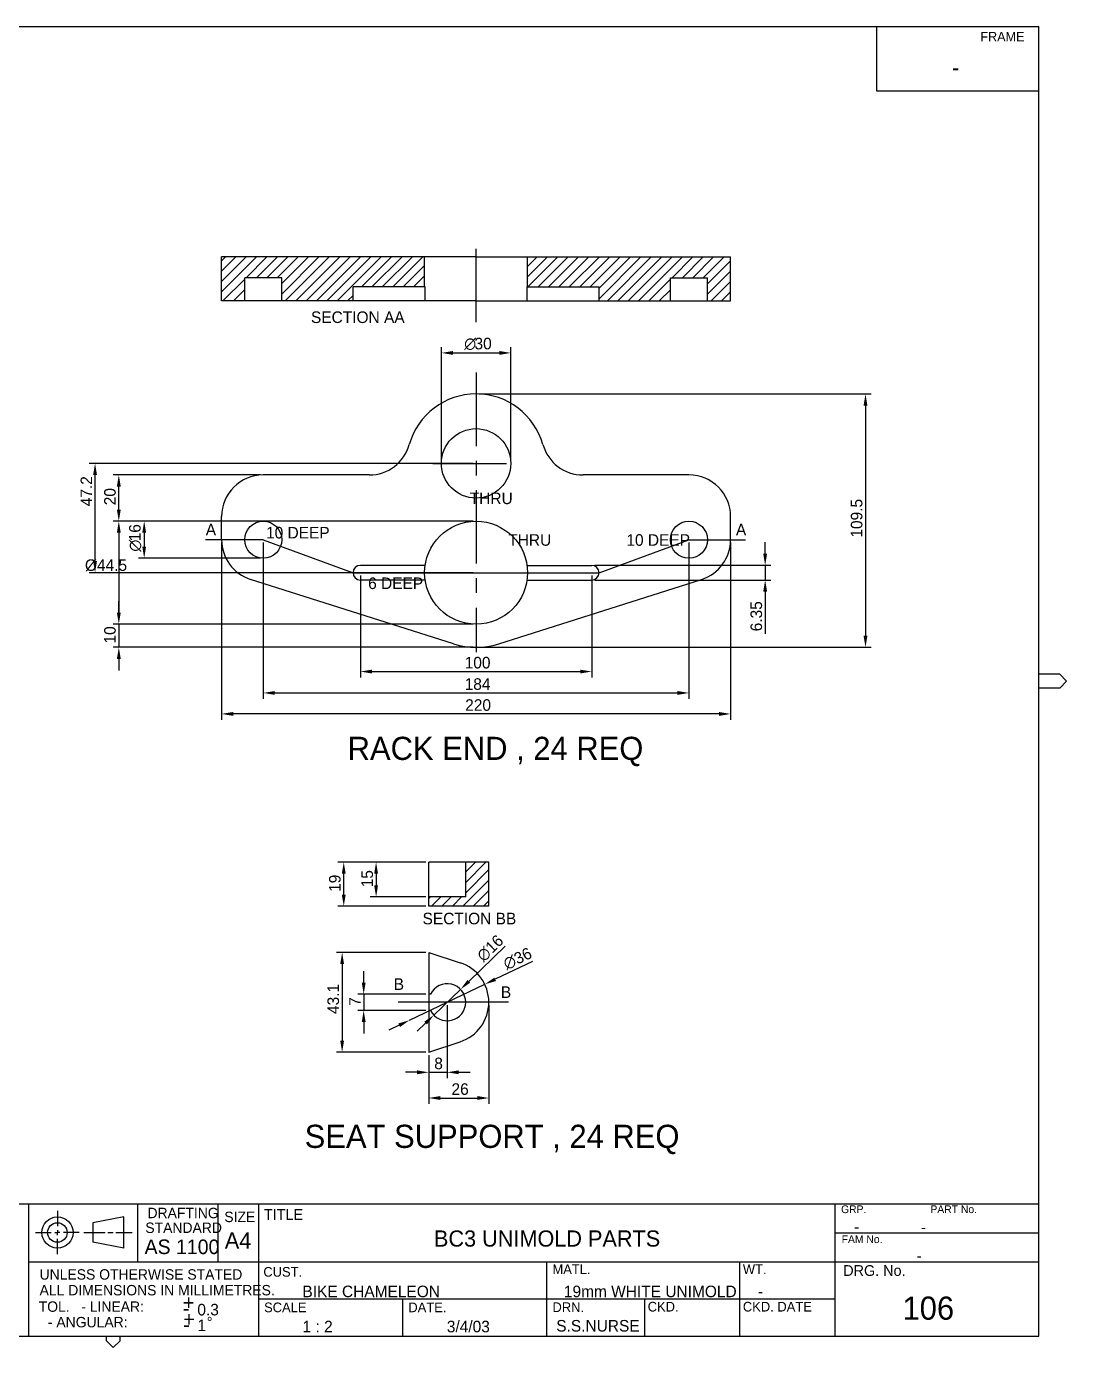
# Model space of a CAD drawing. Extents: x -6269 to -5445, y 5558 to 6129.
# Drawn here: x -5894 to -5445, y 5558 to 6129 of the extents above; entities that cross this region are included whole.
import ezdxf
from ezdxf.enums import TextEntityAlignment as Align

# ---------------------------------------------------------------- set-up
doc = ezdxf.new("R2010")
doc.units = 0
doc.linetypes.add('CENTER', pattern=[50.8, 31.75, -6.35, 6.35, -6.35])
doc.layers.get('0').update_dxf_attribs({"linetype": 'CONTINUOUS'})
doc.layers.get('DEFPOINTS').update_dxf_attribs({"linetype": 'CONTINUOUS'})
for name, color, linetype in [('025', 1, 'CONTINUOUS'), ('CL', 4, 'CENTER'), ('DIM', 3, 'CONTINUOUS')]:
    doc.layers.add(name, color=color, linetype=linetype)
doc.styles.add('MET-A3$0$STANDARD', font='txt')
doc.dimstyles.get("Standard").update_dxf_attribs({"dimscale": 0, "dimtxt": 2.5, "dimasz": 2.5, "dimexe": 1.25, "dimexo": 0.625, "dimtad": 1, "dimcen": 2.5, "dimclrt": 256, "dimazin": 3, "dimtfac": 1, "dimtmove": 0, "dimatfit": 3})

# ---------------------------------------------------------------- blocks, each defined once
blk = doc.blocks.new('*D3')
at = {"layer": 'DEFPOINTS', "color": 0}
for p in [(-5649.94, 5895.88), (-5649.94, 5889.53), (-5575.02, 5889.53)]:
    blk.add_point(p, dxfattribs=at)
at = {"layer": 'DIM', "color": 0}
for p, q in [((-5575.02, 5900.88), (-5575.02, 5905.88)), ((-5648.69, 5895.88), (-5572.52, 5895.88)), ((-5575.02, 5895.88), (-5575.02, 5889.53)), ((-5648.69, 5889.53), (-5572.52, 5889.53)), ((-5575.02, 5884.53), (-5575.02, 5866.32))]:
    blk.add_line(p, q, dxfattribs=at)
for points in [[(-5575.85, 5900.88), (-5574.18, 5900.88), (-5575.02, 5895.88)], [(-5575.85, 5884.53), (-5574.18, 5884.53), (-5575.02, 5889.53)]]:
    blk.add_solid(points, dxfattribs=at)
at = {"layer": 'DIM'}
blk.add_text('6.35', height=5, rotation=90, dxfattribs=at).set_placement((-5576.36, 5867.36))
blk = doc.blocks.new('*D4')
at = {"layer": 'DEFPOINTS', "color": 0}
for p in [(-5749.94, 5892.7), (-5649.94, 5892.7), (-5649.94, 5849.97)]:
    blk.add_point(p, dxfattribs=at)
at = {"layer": 'DIM', "color": 0}
for p, q in [((-5749.94, 5891.45), (-5749.94, 5847.47)), ((-5649.94, 5891.45), (-5649.94, 5847.47)), ((-5744.94, 5849.97), (-5654.94, 5849.97))]:
    blk.add_line(p, q, dxfattribs=at)
for points in [[(-5744.94, 5850.8), (-5744.94, 5849.14), (-5749.94, 5849.97)], [(-5654.94, 5850.8), (-5654.94, 5849.14), (-5649.94, 5849.97)]]:
    blk.add_solid(points, dxfattribs=at)
at = {"layer": 'DIM'}
blk.add_text('100', height=5, dxfattribs=at).set_placement((-5704.88, 5851.32))
blk = doc.blocks.new('*D5')
at = {"layer": 'DEFPOINTS', "color": 0}
for p in [(-5809.94, 5906.95), (-5589.94, 5906.95), (-5809.94, 5831.66)]:
    blk.add_point(p, dxfattribs=at)
at = {"layer": 'DIM', "color": 0}
for p, q in [((-5809.94, 5905.7), (-5809.94, 5829.16)), ((-5589.94, 5905.7), (-5589.94, 5829.16)), ((-5594.94, 5831.66), (-5804.94, 5831.66))]:
    blk.add_line(p, q, dxfattribs=at)
for points in [[(-5804.94, 5832.49), (-5804.94, 5830.82), (-5809.94, 5831.66)], [(-5594.94, 5832.49), (-5594.94, 5830.82), (-5589.94, 5831.66)]]:
    blk.add_solid(points, dxfattribs=at)
at = {"layer": 'DIM'}
blk.add_text('220', height=5, dxfattribs=at).set_placement((-5704.66, 5833))
blk = doc.blocks.new('*U7')
at = {"layer": 'DIM'}
for s, p in [('∅', (-5705.09, 5989.23)), ('30', (-5700.63, 5989.23))]:
    blk.add_text(s, height=5, dxfattribs=at).set_placement(p)
blk = doc.blocks.new('*D6')
at = {"layer": 'DEFPOINTS', "color": 0}
for p in [(-5684.94, 5987.69), (-5714.94, 5939.95), (-5684.94, 5939.95)]:
    blk.add_point(p, dxfattribs=at)
at = {"layer": 'DIM', "color": 0}
for p, q in [((-5714.94, 5941.2), (-5714.94, 5990.19)), ((-5684.94, 5941.2), (-5684.94, 5990.19)), ((-5709.94, 5987.69), (-5689.94, 5987.69))]:
    blk.add_line(p, q, dxfattribs=at)
for points in [[(-5709.94, 5988.52), (-5709.94, 5986.85), (-5714.94, 5987.69)], [(-5689.94, 5988.52), (-5689.94, 5986.85), (-5684.94, 5987.69)]]:
    blk.add_solid(points, dxfattribs=at)
at = {"layer": 'DIM'}
blk.add_blockref('*U7', (0, 0), dxfattribs=at)
blk = doc.blocks.new('*U9')
at = {"layer": 'DIM'}
for s, p in [('16', (-5844.93, 5906.25)), ('∅', (-5844.93, 5901.8))]:
    blk.add_text(s, height=5, rotation=90, dxfattribs=at).set_placement(p)
blk = doc.blocks.new('*D8')
at = {"layer": 'DEFPOINTS', "color": 0}
for p in [(-5791.94, 5914.95), (-5843.39, 5898.95), (-5791.94, 5898.95)]:
    blk.add_point(p, dxfattribs=at)
at = {"layer": 'DIM', "color": 0}
for p, q in [((-5793.19, 5914.95), (-5845.89, 5914.95)), ((-5843.39, 5909.95), (-5843.39, 5903.95)), ((-5793.19, 5898.95), (-5845.89, 5898.95))]:
    blk.add_line(p, q, dxfattribs=at)
for points in [[(-5844.22, 5909.95), (-5842.56, 5909.95), (-5843.39, 5914.95)], [(-5844.22, 5903.95), (-5842.56, 5903.95), (-5843.39, 5898.95)]]:
    blk.add_solid(points, dxfattribs=at)
at = {"layer": 'DIM'}
blk.add_blockref('*U9', (0, 0), dxfattribs=at)
blk = doc.blocks.new('*D10')
at = {"layer": 'DEFPOINTS', "color": 0}
for p in [(-5699.94, 5914.95), (-5854.36, 5870.45), (-5699.94, 5870.45)]:
    blk.add_point(p, dxfattribs=at)
at = {"layer": 'DIM', "color": 0}
for p, q in [((-5701.19, 5914.95), (-5856.86, 5914.95)), ((-5854.36, 5909.95), (-5854.36, 5875.45)), ((-5701.19, 5870.45), (-5856.86, 5870.45))]:
    blk.add_line(p, q, dxfattribs=at)
for points in [[(-5855.2, 5909.95), (-5853.53, 5909.95), (-5854.36, 5914.95)], [(-5855.2, 5875.45), (-5853.53, 5875.45), (-5854.36, 5870.45)]]:
    blk.add_solid(points, dxfattribs=at)
blk.add_text('%%c44.5', height=5).set_placement((-5869.01, 5893.47))
blk = doc.blocks.new('*D11')
at = {"layer": 'DEFPOINTS', "color": 0}
for p in [(-5864.63, 5939.95), (-5699.94, 5939.95), (-5699.94, 5892.7)]:
    blk.add_point(p, dxfattribs=at)
at = {"layer": 'DIM', "color": 0}
for p, q in [((-5701.19, 5939.95), (-5867.13, 5939.95)), ((-5864.63, 5897.7), (-5864.63, 5934.95)), ((-5701.19, 5892.7), (-5867.13, 5892.7))]:
    blk.add_line(p, q, dxfattribs=at)
for points in [[(-5865.47, 5934.95), (-5863.8, 5934.95), (-5864.63, 5939.95)], [(-5865.47, 5897.7), (-5863.8, 5897.7), (-5864.63, 5892.7)]]:
    blk.add_solid(points, dxfattribs=at)
at = {"layer": 'DIM'}
blk.add_text('47.2', height=5, rotation=90, dxfattribs=at).set_placement((-5865.89, 5921.41))
blk = doc.blocks.new('*D12')
at = {"layer": 'DEFPOINTS', "color": 0}
for p in [(-5699.94, 5969.95), (-5699.94, 5860.45), (-5531.65, 5860.45)]:
    blk.add_point(p, dxfattribs=at)
at = {"layer": 'DIM', "color": 0}
for p, q in [((-5698.69, 5969.95), (-5529.15, 5969.95)), ((-5531.65, 5964.95), (-5531.65, 5865.45)), ((-5698.69, 5860.45), (-5529.15, 5860.45))]:
    blk.add_line(p, q, dxfattribs=at)
for points in [[(-5532.49, 5964.95), (-5530.82, 5964.95), (-5531.65, 5969.95)], [(-5532.49, 5865.45), (-5530.82, 5865.45), (-5531.65, 5860.45)]]:
    blk.add_solid(points, dxfattribs=at)
at = {"layer": 'DIM'}
blk.add_text('109.5', height=5, rotation=90, dxfattribs=at).set_placement((-5533, 5907.85))
blk = doc.blocks.new('*D13')
at = {"layer": 'DEFPOINTS', "color": 0}
for p in [(-5699.94, 5870.45), (-5854.36, 5860.45), (-5699.94, 5860.45)]:
    blk.add_point(p, dxfattribs=at)
at = {"layer": 'DIM', "color": 0}
for p, q in [((-5854.36, 5875.45), (-5854.36, 5880.45)), ((-5701.19, 5870.45), (-5856.86, 5870.45)), ((-5854.36, 5870.45), (-5854.36, 5860.45)), ((-5701.19, 5860.45), (-5856.86, 5860.45)), ((-5854.36, 5855.45), (-5854.36, 5850.45))]:
    blk.add_line(p, q, dxfattribs=at)
for points in [[(-5855.2, 5875.45), (-5853.53, 5875.45), (-5854.36, 5870.45)], [(-5855.2, 5855.45), (-5853.53, 5855.45), (-5854.36, 5860.45)]]:
    blk.add_solid(points, dxfattribs=at)
at = {"layer": 'DIM'}
blk.add_text('10', height=5, rotation=90, dxfattribs=at).set_placement((-5855.71, 5862.1))
blk = doc.blocks.new('*D14')
at = {"layer": 'DEFPOINTS', "color": 0}
for p in [(-5854.36, 5934.95), (-5791.94, 5934.95), (-5701.19, 5914.95)]:
    blk.add_point(p, dxfattribs=at)
at = {"layer": 'DIM', "color": 0}
for p, q in [((-5793.19, 5934.95), (-5856.86, 5934.95)), ((-5854.36, 5919.95), (-5854.36, 5929.95)), ((-5702.44, 5914.95), (-5856.86, 5914.95))]:
    blk.add_line(p, q, dxfattribs=at)
for points in [[(-5855.2, 5929.95), (-5853.53, 5929.95), (-5854.36, 5934.95)], [(-5855.2, 5919.95), (-5853.53, 5919.95), (-5854.36, 5914.95)]]:
    blk.add_solid(points, dxfattribs=at)
at = {"layer": 'DIM'}
blk.add_text('20', height=5, rotation=90, dxfattribs=at).set_placement((-5855.71, 5921.83))
blk = doc.blocks.new('*D15')
at = {"layer": 'DEFPOINTS', "color": 0}
for p in [(-5791.94, 5906.95), (-5607.94, 5906.95), (-5607.94, 5840.72)]:
    blk.add_point(p, dxfattribs=at)
at = {"layer": 'DIM', "color": 0}
for p, q in [((-5791.94, 5905.7), (-5791.94, 5838.22)), ((-5607.94, 5905.7), (-5607.94, 5838.22)), ((-5786.94, 5840.72), (-5612.94, 5840.72))]:
    blk.add_line(p, q, dxfattribs=at)
for points in [[(-5786.94, 5841.55), (-5786.94, 5839.89), (-5791.94, 5840.72)], [(-5612.94, 5841.55), (-5612.94, 5839.89), (-5607.94, 5840.72)]]:
    blk.add_solid(points, dxfattribs=at)
at = {"layer": 'DIM'}
blk.add_text('184', height=5, dxfattribs=at).set_placement((-5704.88, 5842.07))
blk = doc.blocks.new('*X38')
at = {"color": 0}
for p, q in [((-5809.94, 6014.08), (-5794.83, 6029.19)), ((-5809.94, 6018.57), (-5799.32, 6029.19)), ((-5809.94, 6023.06), (-5803.81, 6029.19)), ((-5809.94, 6027.55), (-5808.3, 6029.19)), ((-5799.34, 6020.19), (-5790.34, 6029.19)), ((-5794.85, 6020.19), (-5785.85, 6029.19)), ((-5790.36, 6020.19), (-5781.36, 6029.19)), ((-5785.87, 6020.19), (-5776.87, 6029.19)), ((-5783.94, 6013.14), (-5767.89, 6029.19)), ((-5783.94, 6017.63), (-5772.38, 6029.19)), ((-5782.4, 6010.19), (-5763.4, 6029.19)), ((-5777.91, 6010.19), (-5758.91, 6029.19)), ((-5773.42, 6010.19), (-5754.42, 6029.19)), ((-5768.93, 6010.19), (-5749.93, 6029.19)), ((-5764.44, 6010.19), (-5745.44, 6029.19)), ((-5759.95, 6010.19), (-5740.95, 6029.19)), ((-5749.46, 6016.19), (-5736.46, 6029.19)), ((-5744.97, 6016.19), (-5731.97, 6029.19)), ((-5740.48, 6016.19), (-5727.48, 6029.19)), ((-5735.99, 6016.19), (-5722.99, 6029.19)), ((-5731.5, 6016.19), (-5722.19, 6025.5)), ((-5677.69, 6020.61), (-5669.11, 6029.19)), ((-5677.69, 6025.1), (-5673.6, 6029.19)), ((-5677.62, 6016.19), (-5664.62, 6029.19)), ((-5673.13, 6016.19), (-5660.13, 6029.19)), ((-5668.64, 6016.19), (-5655.64, 6029.19)), ((-5664.15, 6016.19), (-5651.15, 6029.19)), ((-5659.66, 6016.19), (-5646.66, 6029.19)), ((-5655.17, 6016.19), (-5642.17, 6029.19)), ((-5650.68, 6016.19), (-5637.68, 6029.19)), ((-5646.76, 6011.12), (-5628.7, 6029.19)), ((-5646.76, 6015.61), (-5633.19, 6029.19)), ((-5643.21, 6010.19), (-5624.21, 6029.19)), ((-5638.72, 6010.19), (-5619.72, 6029.19)), ((-5634.23, 6010.19), (-5615.23, 6029.19)), ((-5629.74, 6010.19), (-5610.74, 6029.19)), ((-5615.25, 6020.19), (-5606.25, 6029.19)), ((-5610.76, 6020.19), (-5601.76, 6029.19)), ((-5606.27, 6020.19), (-5597.27, 6029.19)), ((-5601.78, 6020.19), (-5592.78, 6029.19)), ((-5599.94, 6017.53), (-5589.94, 6027.53)), ((-5809.34, 6010.19), (-5799.94, 6019.59)), ((-5727.01, 6016.19), (-5722.19, 6021.01)), ((-5625.25, 6010.19), (-5615.94, 6019.49)), ((-5599.94, 6013.04), (-5589.94, 6023.04)), ((-5598.31, 6010.19), (-5589.94, 6018.55)), ((-5804.85, 6010.19), (-5799.94, 6015.1)), ((-5722.52, 6016.19), (-5722.19, 6016.52)), ((-5620.76, 6010.19), (-5615.94, 6015)), ((-5593.82, 6010.19), (-5589.94, 6014.06)), ((-5800.36, 6010.19), (-5799.94, 6010.61)), ((-5755.46, 6010.19), (-5753.11, 6012.53)), ((-5616.27, 6010.19), (-5615.94, 6010.51))]:
    blk.add_line(p, q, dxfattribs=at)
blk = doc.blocks.new('TITLE1')
at = {"color": 7}
for p in [(22.36, 279.88), (380.89, 11.79)]:
    blk.add_attdef('NUMBER', text='', height=5, dxfattribs=at).set_placement(p, align=Align.MIDDLE)
at = {"color": 2}
for tag, p in [('FRAME', (386.16, 279.88)), ('TITLE', (298.52, 26.83))]:
    blk.add_attdef(tag, text='', height=3.5, dxfattribs=at).set_placement(p, align=Align.MIDDLE)
at = {"color": 8}
for tag, p in [('GRP', (364.86, 28.16)), ('PRT', (379.28, 28.03)), ('CUST', (245.64, 14.14)), ('MATL', (302.15, 14.14)), ('WT', (344.08, 14.14)), ('LIN-TOL', (222.94, 10.21)), ('ANG-TOL', (222.94, 6.81)), ('SCALE', (245.67, 6.56)), ('DATE', (276.85, 6.56))]:
    blk.add_attdef(tag, p, '', height=2.5, dxfattribs=at)
for tag, p in [('FAM', (378.94, 23.14)), ('NAME', (309.5, 7.97))]:
    blk.add_attdef(tag, text='', height=2.5, dxfattribs=at).set_placement(p, align=Align.MIDDLE)
at = {"color": 4}
blk.add_attdef('CHECKER', text='', height=2.5, dxfattribs=at).set_placement((330.64, 7.97), align=Align.MIDDLE)
blk.add_attdef('CHK-DATE', (343.69, 6.56), '', height=2.5, dxfattribs=at)
blk = doc.blocks.new('*X41')
at = {"color": 0}
for p, q in [((-5704.44, 5758.85), (-5695.7, 5767.59)), ((-5704.44, 5763.34), (-5700.19, 5767.59)), ((-5704.44, 5754.36), (-5694.44, 5764.36)), ((-5705.72, 5748.59), (-5694.44, 5759.87)), ((-5720.44, 5751.83), (-5719.68, 5752.59)), ((-5719.19, 5748.59), (-5715.19, 5752.59)), ((-5714.7, 5748.59), (-5710.7, 5752.59)), ((-5710.21, 5748.59), (-5706.21, 5752.59)), ((-5701.23, 5748.59), (-5694.44, 5755.38)), ((-5696.74, 5748.59), (-5694.44, 5750.89))]:
    blk.add_line(p, q, dxfattribs=at)
blk = doc.blocks.new('*D30')
at = {"layer": 'DEFPOINTS', "color": 0}
for p in [(-5720.44, 5728.61), (-5757.84, 5685.48), (-5720.44, 5685.48)]:
    blk.add_point(p, dxfattribs=at)
at = {"layer": 'DIM', "color": 0}
for p, q in [((-5721.69, 5728.61), (-5760.34, 5728.61)), ((-5757.84, 5723.61), (-5757.84, 5690.48)), ((-5721.69, 5685.48), (-5760.34, 5685.48))]:
    blk.add_line(p, q, dxfattribs=at)
for points in [[(-5758.67, 5723.61), (-5757.01, 5723.61), (-5757.84, 5728.61)], [(-5758.67, 5690.48), (-5757.01, 5690.48), (-5757.84, 5685.48)]]:
    blk.add_solid(points, dxfattribs=at)
at = {"layer": 'DIM'}
blk.add_text('43.1', height=5, rotation=90, dxfattribs=at).set_placement((-5759.19, 5701.97))
blk = doc.blocks.new('*D31')
at = {"layer": 'DEFPOINTS', "color": 0}
for p in [(-5694.44, 5707.04), (-5720.44, 5685.48), (-5694.44, 5665.66)]:
    blk.add_point(p, dxfattribs=at)
at = {"layer": 'DIM', "color": 0}
for p, q in [((-5694.44, 5705.79), (-5694.44, 5663.16)), ((-5720.44, 5684.23), (-5720.44, 5663.16)), ((-5715.44, 5665.66), (-5699.44, 5665.66))]:
    blk.add_line(p, q, dxfattribs=at)
for points in [[(-5715.44, 5666.5), (-5715.44, 5664.83), (-5720.44, 5665.66)], [(-5699.44, 5666.5), (-5699.44, 5664.83), (-5694.44, 5665.66)]]:
    blk.add_solid(points, dxfattribs=at)
at = {"layer": 'DIM'}
blk.add_text('26', height=5, dxfattribs=at).set_placement((-5710.57, 5667.01))
blk = doc.blocks.new('*D32')
at = {"layer": 'DEFPOINTS', "color": 0}
for p in [(-5706.68, 5712.6), (-5718.2, 5701.49)]:
    blk.add_point(p, dxfattribs=at)
at = {"layer": 'DIM', "color": 0}
for p, q in [((-5687.37, 5731.22), (-5703.08, 5716.07)), ((-5718.2, 5701.49), (-5706.68, 5712.6)), ((-5721.8, 5698.02), (-5725.4, 5694.55))]:
    blk.add_line(p, q, dxfattribs=at)
for points in [[(-5703.66, 5716.67), (-5702.51, 5715.47), (-5706.68, 5712.6)], [(-5722.38, 5698.62), (-5721.22, 5697.42), (-5718.2, 5701.49)]]:
    blk.add_solid(points, dxfattribs=at)
at = {"layer": 'DIM'}
blk.add_text('∅16', height=5, rotation=43.9586, dxfattribs=at).set_placement((-5696.76, 5724.31))
blk = doc.blocks.new('*D33')
at = {"layer": 'DEFPOINTS', "color": 0}
for p in [(-5696.2, 5714.81), (-5728.68, 5699.28)]:
    blk.add_point(p, dxfattribs=at)
at = {"layer": 'DIM', "color": 0}
for p, q in [((-5675.62, 5724.64), (-5691.69, 5716.96)), ((-5728.68, 5699.28), (-5696.2, 5714.81)), ((-5733.19, 5697.12), (-5737.7, 5694.97))]:
    blk.add_line(p, q, dxfattribs=at)
for points in [[(-5692.05, 5717.71), (-5691.33, 5716.21), (-5696.2, 5714.81)], [(-5733.55, 5697.88), (-5732.83, 5696.37), (-5728.68, 5699.28)]]:
    blk.add_solid(points, dxfattribs=at)
at = {"layer": 'DIM'}
blk.add_text('∅36', height=5, rotation=25.5468, dxfattribs=at).set_placement((-5686.72, 5721.05))
blk = doc.blocks.new('*D34')
at = {"layer": 'DEFPOINTS', "color": 0}
for p in [(-5720.44, 5710.54), (-5748.53, 5703.54), (-5720.44, 5703.54)]:
    blk.add_point(p, dxfattribs=at)
at = {"layer": 'DIM', "color": 0}
for p, q in [((-5748.53, 5715.54), (-5748.53, 5720.54)), ((-5721.69, 5710.54), (-5751.03, 5710.54)), ((-5748.53, 5710.54), (-5748.53, 5703.54)), ((-5721.69, 5703.54), (-5751.03, 5703.54)), ((-5748.53, 5698.54), (-5748.53, 5693.54))]:
    blk.add_line(p, q, dxfattribs=at)
for points in [[(-5749.36, 5715.54), (-5747.69, 5715.54), (-5748.53, 5710.54)], [(-5749.36, 5698.54), (-5747.69, 5698.54), (-5748.53, 5703.54)]]:
    blk.add_solid(points, dxfattribs=at)
at = {"layer": 'DIM'}
blk.add_text('7', height=5, rotation=90, dxfattribs=at).set_placement((-5749.78, 5705.46))
blk = doc.blocks.new('*D35')
at = {"layer": 'DEFPOINTS', "color": 0}
for p in [(-5757.15, 5767.59), (-5720.44, 5767.59), (-5720.44, 5748.59)]:
    blk.add_point(p, dxfattribs=at)
at = {"layer": 'DIM', "color": 0}
for p, q in [((-5721.69, 5767.59), (-5759.65, 5767.59)), ((-5757.15, 5753.59), (-5757.15, 5762.59)), ((-5721.69, 5748.59), (-5759.65, 5748.59))]:
    blk.add_line(p, q, dxfattribs=at)
for points in [[(-5757.98, 5762.59), (-5756.31, 5762.59), (-5757.15, 5767.59)], [(-5757.98, 5753.59), (-5756.31, 5753.59), (-5757.15, 5748.59)]]:
    blk.add_solid(points, dxfattribs=at)
at = {"layer": 'DIM'}
blk.add_text('19', height=5, rotation=90, dxfattribs=at).set_placement((-5758.49, 5754.73))
blk = doc.blocks.new('*D36')
at = {"layer": 'DEFPOINTS', "color": 0}
for p in [(-5720.44, 5767.59), (-5743.16, 5752.59), (-5720.44, 5752.59)]:
    blk.add_point(p, dxfattribs=at)
at = {"layer": 'DIM', "color": 0}
for p, q in [((-5721.69, 5767.59), (-5745.66, 5767.59)), ((-5743.16, 5762.59), (-5743.16, 5757.59)), ((-5721.69, 5752.59), (-5745.66, 5752.59))]:
    blk.add_line(p, q, dxfattribs=at)
for points in [[(-5744, 5762.59), (-5742.33, 5762.59), (-5743.16, 5767.59)], [(-5744, 5757.59), (-5742.33, 5757.59), (-5743.16, 5752.59)]]:
    blk.add_solid(points, dxfattribs=at)
at = {"layer": 'DIM'}
blk.add_text('15', height=5, rotation=90, dxfattribs=at).set_placement((-5744.51, 5756.72))
blk = doc.blocks.new('*D37')
at = {"layer": 'DEFPOINTS', "color": 0}
for p in [(-5712.44, 5707.04), (-5720.44, 5685.48), (-5712.44, 5676.76)]:
    blk.add_point(p, dxfattribs=at)
at = {"layer": 'DIM', "color": 0}
for p, q in [((-5712.44, 5705.79), (-5712.44, 5674.26)), ((-5720.44, 5684.23), (-5720.44, 5674.26)), ((-5725.44, 5676.76), (-5730.44, 5676.76)), ((-5720.44, 5676.76), (-5712.44, 5676.76)), ((-5707.44, 5676.76), (-5702.44, 5676.76))]:
    blk.add_line(p, q, dxfattribs=at)
for points in [[(-5725.44, 5677.6), (-5725.44, 5675.93), (-5720.44, 5676.76)], [(-5707.44, 5677.6), (-5707.44, 5675.93), (-5712.44, 5676.76)]]:
    blk.add_solid(points, dxfattribs=at)
at = {"layer": 'DIM'}
blk.add_text('8', height=5, dxfattribs=at).set_placement((-5718.02, 5678.11))
blk = doc.blocks.new('MET-A3')
at = {"color": 5}
for p, q in [((5, 288), (405, 288)), ((370, 274), (370, 288)), ((405, 5), (405, 288)), ((405, 274), (370, 274)), ((113.69, 33.57), (405, 33.57)), ((186.73, 5), (186.73, 33.57)), ((236.44, 21), (236.44, 33.57)), ((361, 5), (361, 33.57)), ((361, 27.29), (405, 27.29)), ((186.73, 21), (405, 21)), ((236.44, 5), (236.44, 21)), ((5, 5), (405, 5))]:
    blk.add_line(p, q, dxfattribs=at)
at = {"color": 8}
for p, q in [((409.54, 148), (405, 148)), ((411, 146.5), (409.54, 148)), ((411, 146.5), (409.54, 145)), ((409.54, 145), (405, 145)), ((192.92, 32.06), (192.92, 28.71)), ((210.33, 21), (210.33, 33.57)), ((227.64, 21), (227.64, 33.57)), ((188.21, 27.36), (191.57, 27.36)), ((192.38, 27.36), (192.92, 27.36)), ((192.92, 27.9), (192.92, 27.36)), ((192.92, 26.82), (192.92, 27.36)), ((193.46, 27.36), (192.92, 27.36)), ((192.92, 22.65), (192.92, 26.01)), ((197.62, 27.36), (194.27, 27.36)), ((198.63, 27.36), (203.23, 27.36)), ((203.85, 27.36), (204.94, 27.36)), ((205.54, 27.36), (209.05, 27.36)), ((298.72, 5), (298.72, 21)), ((340.42, 5), (340.42, 21)), ((236.44, 13), (361, 13)), ((267.58, 5), (267.58, 13)), ((319.85, 5), (319.85, 13)), ((203.5, 3.96), (203.5, 5)), ((205, 2.5), (203.5, 3.96)), ((205, 2.5), (206.5, 3.96)), ((206.5, 3.96), (206.5, 5))]:
    blk.add_line(p, q, dxfattribs=at)
at = {"color": 7}
for p, q in [((207.29, 30.73), (200.54, 29.47)), ((200.54, 29.47), (200.54, 25.25)), ((207.29, 23.98), (207.29, 30.73)), ((207.29, 23.98), (200.54, 25.25))]:
    blk.add_line(p, q, dxfattribs=at)
for radius in [3.37, 2.11]:
    blk.add_circle((192.92, 27.36), radius, dxfattribs=at)
at = {"color": 8, "style": 'MET-A3$0$STANDARD'}
for s, height, p in [('FRAME', 2.032, (392.38, 284.78)), ('DRAFTING ', 2.25, (212.39, 30.46)), ('SIZE', 2.25, (228.99, 29.62)), ('TITLE', 2.322, (237.56, 30.1)), ('GRP.', 1.672, (362.27, 31.56)), ('PART No.', 1.672, (381.58, 31.56)), ('STANDARD', 2.25, (211.92, 27.27)), ('FAM No.', 1.672, (362.4, 25.08)), ('MATL.', 2.09, (299.9, 18.39)), ('WT.', 2.09, (341.05, 18.39)), ('DRG. No.', 2.322, (362.74, 17.99)), ('UNLESS OTHERWISE STATED', 2.25, (189.07, 17.18)), ('CUST.', 2.09, (237.42, 17.82)), ('ALL DIMENSIONS IN MILLIMETRES.', 2.25, (189.07, 13.78)), ('TOL.   - LINEAR:', 2.25, (188.88, 10.23)), ('+', 3.2, (220.03, 10.64)), ('SCALE', 2.09, (237.58, 10.14)), ('DATE.', 2.09, (268.76, 10.14)), ('DRN.', 2.09, (299.9, 10.18)), ('CKD.', 2.09, (320.48, 10.29)), ('CKD. DATE', 2.09, (341.05, 10.29)), ('            - ANGULAR:', 2.25, (180.83, 6.87)), ('-', 3.2, (220.03, 9.45)), ('+', 3.2, (220.12, 7.07)), ('  %%D', 2.25, (223.55, 6.87)), ('-', 3.2, (220.12, 5.88))]:
    blk.add_text(s, height=height, dxfattribs=at).set_placement(p)
at = {"color": 7, "style": 'MET-A3$0$STANDARD'}
for s, height, p in [('AS 1100', 3.15, (211.76, 22.7)), ('A4', 3.5, (229.1, 23.9))]:
    blk.add_text(s, height=height, dxfattribs=at).set_placement(p)

msp = doc.modelspace()

# ---------------------------------------------------------------- linework, layer by layer
for p, q in [((-5809.9392, 6010.1872), (-5809.9392, 6029.1872)), ((-5699.9392, 6029.1872), (-5809.9392, 6029.1872)), ((-5722.1892, 6016.1872), (-5722.1892, 6029.1872)), ((-5699.9392, 6029.1872), (-5589.9392, 6029.1872)), ((-5677.6892, 6016.1872), (-5677.6892, 6029.1872)), ((-5589.9392, 6010.1872), (-5589.9392, 6029.1872)), ((-5799.9392, 6010.1872), (-5799.9392, 6020.1872)), ((-5783.9392, 6020.1872), (-5799.9392, 6020.1872)), ((-5783.9392, 6010.1872), (-5783.9392, 6020.1872)), ((-5615.9392, 6010.1872), (-5615.9392, 6020.1872)), ((-5615.9392, 6020.1872), (-5599.9392, 6020.1872)), ((-5599.9392, 6010.1872), (-5599.9392, 6020.1872)), ((-5753.1142, 6010.1872), (-5753.1142, 6016.1872)), ((-5721.9615, 6016.1872), (-5753.1142, 6016.1872)), ((-5721.9615, 6010.1872), (-5721.9615, 6016.1872)), ((-5677.9169, 6010.1872), (-5677.9169, 6016.1872)), ((-5677.9169, 6016.1872), (-5646.7642, 6016.1872)), ((-5646.7642, 6010.1872), (-5646.7642, 6016.1872)), ((-5699.9392, 6010.1872), (-5809.9392, 6010.1872)), ((-5699.9392, 6010.1872), (-5589.9392, 6010.1872)), ((-5746.1452, 5934.9502), (-5791.9392, 5934.9502)), ((-5607.9392, 5934.9502), (-5653.7331, 5934.9502)), ((-5809.9392, 5906.9502), (-5809.9392, 5916.9502)), ((-5589.9392, 5906.9502), (-5589.9392, 5916.9502)), ((-5721.9615, 5895.8752), (-5749.9392, 5895.8752)), ((-5677.9169, 5895.8752), (-5649.9392, 5895.8752)), ((-5709.6956, 5861.9614), (-5797.3846, 5889.7937)), ((-5721.9615, 5889.5252), (-5749.9392, 5889.5252)), ((-5690.1827, 5861.9614), (-5602.4937, 5889.7937)), ((-5677.9169, 5889.5252), (-5649.9392, 5889.5252)), ((-5694.4423, 5767.5938), (-5720.4423, 5767.5938)), ((-5720.4423, 5748.5938), (-5720.4423, 5767.5938)), ((-5704.4423, 5752.5938), (-5704.4423, 5767.5938)), ((-5694.4423, 5748.5938), (-5694.4423, 5767.5938)), ((-5704.4423, 5752.5938), (-5720.4423, 5752.5938)), ((-5694.4423, 5748.5938), (-5720.4423, 5748.5938)), ((-5720.4423, 5728.6076), (-5720.4423, 5707.0437)), ((-5720.4423, 5728.6076), (-5706.8365, 5724.1486)), ((-5719.636, 5710.5437), (-5720.4423, 5710.5437)), ((-5720.4423, 5707.0437), (-5720.4423, 5685.4799)), ((-5719.636, 5703.5437), (-5720.4423, 5703.5437)), ((-5720.4423, 5685.4799), (-5706.8365, 5689.9389))]:
    msp.add_line(p, q)
for centre, radius in [((-5699.9392, 5939.9502), 15), ((-5791.9392, 5906.9502), 8), ((-5699.9392, 5892.7002), 22.25), ((-5607.9392, 5906.9502), 8)]:
    msp.add_circle(centre, radius)
for centre, radius, start, end in [((-5699.9392, 5939.9502), 30, 15.713861, 164.286139), ((-5746.1452, 5952.9502), 18, 270, 344.286139), ((-5653.7331, 5952.9502), 18, 195.713861, 270), ((-5791.9392, 5916.9502), 18, 90, 180), ((-5607.9392, 5916.9502), 18, 0, 90), ((-5791.9392, 5906.9502), 18, 180, 252.390698), ((-5607.9392, 5906.9502), 18, 287.609302, 0), ((-5749.9392, 5892.7002), 3.175, 90, 270), ((-5649.9392, 5892.7002), 3.175, 270, 90), ((-5699.9392, 5892.7002), 32.25, 252.390698, 287.609302), ((-5712.4423, 5707.0437), 18, 288.145544, 71.854456), ((-5712.4423, 5707.0437), 8, 205.94448, 154.05552)]:
    msp.add_arc(centre, radius, start, end)
at = {"layer": '025', "color": 5}
for p, q in [((-5791.9392, 5906.9502), (-5816.9097, 5906.9502)), ((-5791.9392, 5906.9502), (-5753.1142, 5892.7002)), ((-5646.7642, 5892.7002), (-5607.9392, 5906.9502)), ((-5607.9392, 5906.9502), (-5583.5274, 5906.9502)), ((-5753.1142, 5892.7002), (-5646.7642, 5892.7002)), ((-5685.9736, 5707.0437), (-5733.6662, 5707.0437))]:
    msp.add_line(p, q, dxfattribs=at)
at = {"layer": 'CL'}
for p, q in [((-5699.9392, 6000.935), (-5699.9392, 6035.9844)), ((-5699.9392, 5979.1768), (-5699.9392, 5858.3893)), ((-5718.6237, 5939.9502), (-5681.2546, 5939.9502))]:
    msp.add_line(p, q, dxfattribs=at)

# ---------------------------------------------------------------- block references
at = {"layer": '025', "linetype": 'CONTINUOUS'}
for name in ['*X38', '*X41']:
    msp.add_blockref(name, (0, 0), dxfattribs=at)
at = {"layer": 'DIM', "xscale": 2, "yscale": 2, "zscale": 2}
msp.add_blockref('MET-A3', (-6266.7423, 5552.7954), dxfattribs=at)
at = {"layer": 'DIM'}
ref = msp.add_blockref('TITLE1', (-6266.2911, 5551.276), dxfattribs=dict(at, xscale=2, yscale=2, zscale=2))
ref.add_attrib('TITLE', 'BC3 UNIMOLD PARTS', dxfattribs={"layer": '0', "color": 2, "height": 7}).set_placement((-5669.2573, 5604.9322), align=Align.MIDDLE)
ref.add_attrib('NUMBER', '106', dxfattribs={"layer": '0', "color": 7, "height": 10}).set_placement((-5504.5054, 5574.846), align=Align.MIDDLE)
ref.add_attrib('NUMBER', '106', dxfattribs={"layer": '0', "color": 7, "height": 10}).set_placement((-6221.5732, 6111.0339), align=Align.MIDDLE)
ref.add_attrib('FRAME', ' -', dxfattribs={"layer": '0', "color": 2, "height": 7}).set_placement((-5493.9621, 6111.0339), align=Align.MIDDLE)
ref.add_attrib('DATE', '3/4/03', (-5712.5952, 5564.3892), dxfattribs={"layer": '0', "color": 8, "height": 5})
ref.add_attrib('SCALE', '1 : 2', (-5774.95, 5564.3892), dxfattribs={"layer": '0', "color": 8, "height": 5})
ref.add_attrib('CUST', 'BIKE CHAMELEON', (-5775.0076, 5579.563), dxfattribs={"layer": '0', "color": 8, "height": 5})
ref.add_attrib('NAME', 'S.S.NURSE', dxfattribs={"layer": '0', "color": 8, "height": 5}).set_placement((-5647.287, 5567.216), align=Align.MIDDLE)
ref.add_attrib('MATL', '19mm WHITE UNIMOLD', (-5661.9967, 5579.563), dxfattribs={"layer": '0', "color": 8, "height": 5})
ref.add_attrib('WT', '-', (-5578.1235, 5579.563), dxfattribs={"layer": '0', "color": 8, "height": 5})
ref.add_attrib('GRP', '-', (-5536.5638, 5607.5995), dxfattribs={"layer": '0', "color": 8, "height": 5})
ref.add_attrib('PRT', '-', (-5507.7228, 5607.3261), dxfattribs={"layer": '0', "color": 8, "height": 5})
ref.add_attrib('FAM', '-', dxfattribs={"layer": '0', "color": 8, "height": 5}).set_placement((-5508.4184, 5597.5511), align=Align.MIDDLE)
ref.add_attrib('LIN-TOL', '0.3', (-5820.412, 5571.6889), dxfattribs={"layer": '0', "color": 8, "height": 5})
ref.add_attrib('ANG-TOL', '1', (-5820.412, 5564.8919), dxfattribs={"layer": '0', "color": 8, "height": 5})

# ---------------------------------------------------------------- texts
for s, height, p in [('SECTION AA', 5, (-5771.3132, 6000.6091)), ('THRU', 5, (-5702.6841, 5922.3431)), ('A', 5, (-5816.7829, 5908.8333)), ('10 DEEP', 5, (-5790.7298, 5907.4967)), ('A', 5, (-5587.6486, 5908.8333)), ('THRU', 5, (-5686.0473, 5904.3494)), ('10 DEEP', 5, (-5634.9915, 5904.329)), ('6 DEEP', 5, (-5746.6063, 5885.6214)), ('RACK END , 24 REQ', 10, (-5755.4742, 5811.779)), ('SECTION BB', 5, (-5723.0835, 5740.7228)), ('B', 5, (-5735.5463, 5712.3866)), ('B', 5, (-5689.2325, 5708.9295)), ('SEAT SUPPORT , 24 REQ', 10, (-5774.0391, 5644.0934))]:
    msp.add_text(s, height=height, dxfattribs=at).set_placement(p)

# ---------------------------------------------------------------- dimensions: what is measured, and where the dimension line sits
dim = msp.add_linear_dim(base=(-5684.9392, 5987.6857), p1=(-5714.9392, 5939.9502), p2=(-5684.9392, 5939.9502), text='%%c<>', dimstyle='Standard', override={"dimscale": 2}, dxfattribs=at)
dim.commit()
dim.dimension.update_dxf_attribs({"geometry": '*D6', "text_midpoint": (-5699.9392, 5991.6284)})
for base, p1, p2, override, picture, middle in [((-5531.6528, 5860.4502), (-5699.9392, 5969.9502), (-5699.9392, 5860.4502), {"dimscale": 2}, '*D12', (-5535.4556, 5915.2002)), ((-5854.3618, 5934.9502), (-5701.1892, 5914.9502), (-5791.9392, 5934.9502), {"dimscale": 2}, '*D14', (-5858.1647, 5924.9502)), ((-5575.0176, 5889.5252), (-5649.9392, 5895.8752), (-5649.9392, 5889.5252), {"dimscale": 2, "dimdec": 2}, '*D3', (-5578.8205, 5872.9222)), ((-5854.3618, 5860.4502), (-5699.9392, 5870.4502), (-5699.9392, 5860.4502), {"dimscale": 2}, '*D13', (-5858.1647, 5865.4502)), ((-5757.1478, 5767.5938), (-5720.4423, 5748.5938), (-5720.4423, 5767.5938), {"dimscale": 2}, '*D35', (-5760.9507, 5758.0938)), ((-5743.1639, 5752.5938), (-5720.4423, 5767.5938), (-5720.4423, 5752.5938), {"dimscale": 2}, '*D36', (-5746.9668, 5760.0938)), ((-5757.8412, 5685.4799), (-5720.4423, 5728.6076), (-5720.4423, 5685.4799), {"dimscale": 2}, '*D30', (-5761.6441, 5707.0437)), ((-5748.5258, 5703.5437), (-5720.4423, 5710.5437), (-5720.4423, 5703.5437), {"dimscale": 2}, '*D34', (-5752.2758, 5707.0437))]:
    dim = msp.add_linear_dim(base=base, p1=p1, p2=p2, angle=90, dimstyle='Standard', override=override, dxfattribs=at)
    dim.commit()
    dim.dimension.update_dxf_attribs({"geometry": picture, "text_midpoint": middle})
dim = msp.add_linear_dim(base=(-5864.634, 5939.9502), p1=(-5699.9392, 5892.7002), p2=(-5699.9392, 5939.9502), angle=90, dimstyle='Standard', override={"dimscale": 2}, dxfattribs=at)
dim.commit()
dim.dimension.update_dxf_attribs({"geometry": '*D11', "text_midpoint": (-5864.634, 5926.8665), "dimtype": 128})
dim = msp.add_linear_dim(base=(-5854.3618, 5870.4502), p1=(-5699.9392, 5914.9502), p2=(-5699.9392, 5870.4502), angle=90, text='%%c<>', dimstyle='Standard', override={"dimscale": 2, "dimtmove": 2}, dxfattribs=at)
dim.commit()
dim.dimension.update_dxf_attribs({"geometry": '*D10', "text_midpoint": (-5859.0129, 5902.3205), "dimtype": 128})
dim = msp.add_linear_dim(base=(-5843.3904, 5898.9502), p1=(-5791.9392, 5914.9502), p2=(-5791.9392, 5898.9502), angle=90, text='%%c<>', dimstyle='Standard', override={"dimscale": 2}, dxfattribs=at)
dim.commit()
dim.dimension.update_dxf_attribs({"geometry": '*D8', "text_midpoint": (-5847.3331, 5906.9502)})
for base, p1, p2, picture, middle in [((-5809.9392, 5831.6569), (-5589.9392, 5906.9502), (-5809.9392, 5906.9502), '*D5', (-5699.9392, 5835.4598)), ((-5607.9392, 5840.7196), (-5791.9392, 5906.9502), (-5607.9392, 5906.9502), '*D15', (-5699.9392, 5844.5225)), ((-5649.9392, 5849.9703), (-5749.9392, 5892.7002), (-5649.9392, 5892.7002), '*D4', (-5699.9392, 5853.7731)), ((-5712.4423, 5676.7649), (-5720.4423, 5685.4799), (-5712.4423, 5707.0437), '*D37', (-5716.4423, 5680.5678)), ((-5694.4423, 5665.6628), (-5720.4423, 5685.4799), (-5694.4423, 5707.0437), '*D31', (-5707.4423, 5669.4657))]:
    dim = msp.add_linear_dim(base=base, p1=p1, p2=p2, dimstyle='Standard', override={"dimscale": 2}, dxfattribs=at)
    dim.commit()
    dim.dimension.update_dxf_attribs({"geometry": picture, "text_midpoint": middle})
dim = msp.add_diameter_dim_2p(p1=(-5718.201, 5701.4906), p2=(-5706.6835, 5712.5968), dimstyle='Standard', override={"dimscale": 2}, dxfattribs=at)
dim.commit()
dim.dimension.update_dxf_attribs({"geometry": '*D32', "text_midpoint": (-5691.9764, 5726.7788), "dimtype": 131})
dim = msp.add_diameter_dim_2p(p1=(-5728.6825, 5699.2812), p2=(-5696.2021, 5714.8062), dimstyle='Standard', override={"dimscale": 2}, dxfattribs=at)
dim.commit()
dim.dimension.update_dxf_attribs({"geometry": '*D33', "text_midpoint": (-5681.4008, 5721.8809)})

doc.saveas('drawing.dxf')
